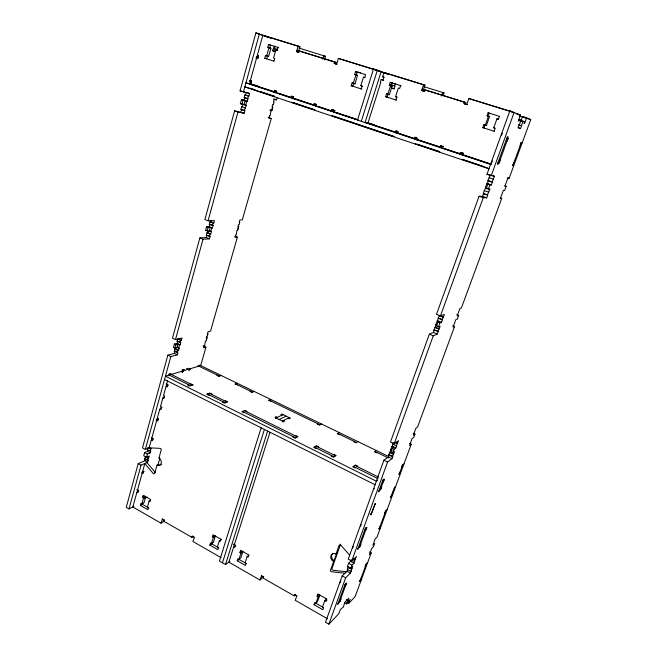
<?xml version="1.0" encoding="UTF-8"?>
<svg xmlns="http://www.w3.org/2000/svg" width="657" height="657" viewBox="0 0 657 657"><rect width="100%" height="100%" fill="white"/><g stroke="black" fill="none" stroke-linecap="round" stroke-linejoin="round"><path stroke-width="0.99" d="M141.649 472.687L143.136 473.516L143.711 471.447L142.774 470.929L144.827 463.505L153.171 473.426A1.191 0.944 67.6 0 0 154.756 473.196L157.007 465.164A3.999 3.186 68.1 0 0 161.154 463.39A3.999 3.186 68.1 0 0 158.969 458.175L161.269 449.495A1.207 0.961 68.7 0 0 160.177 448.37L149.147 447.828L151.225 440.28L152.982 439.566M146.823 459.432L148.219 460.196L147.513 460.5L144.721 458.972L145.427 458.668L144.852 460.738L138.208 463.637L126.267 507.327L129.018 508.912L133.905 506.448M176.988 347.068L179.197 348.128L178.581 350.37L175.633 348.949L174.934 349.13L174.319 351.364L177.965 352.604L177.341 354.837L174.401 353.417L167.847 355.15L142.512 447.877L145.345 449.413L149.123 447.836M207.743 235.469L210.076 236.438L209.411 238.852L206.306 237.555L199.876 237.924L172.495 338.15L175.485 339.579L181.997 338.01L181.373 340.269L180.683 340.433L177.719 339.028L177.094 341.279L180.749 342.519L180.133 344.769L177.957 344.235L175.871 344.753L174.384 344.046L173.456 347.422L174.943 348.136L177.029 347.602L179.197 348.128M240.905 109.341L244.207 110.483L246.318 105.366L243.008 104.225L242.285 106.853L241.628 106.713L240.905 109.341L244.864 110.614L244.141 113.234L234.598 110.861L204.902 219.528L208.072 220.818L214.445 220.653L213.771 223.093L209.961 221.828L209.287 224.267L213.098 225.523L212.425 227.954L206.569 226.772L205.567 230.426L211.414 231.601L210.749 234.023L206.955 232.759L206.29 235.181L210.076 236.438M246.318 105.366L240.355 103.658L241.448 99.692L247.41 101.416L248.215 95.979L248.872 96.136L249.603 93.491L240.06 90.88L255.91 32.85L271.694 38.484M129.018 508.912L141.017 465.181L147.644 462.265L148.219 460.196M145.345 449.413L170.812 356.595L177.341 354.837M175.485 339.579L203.013 239.247L209.411 238.852M208.072 220.818L237.924 112.027L244.141 113.234M243.41 92.013L259.359 33.909M147.866 447.524L147.291 449.618L150.1 451.129L150.806 450.833L150.231 452.919L147.423 451.4L144.597 452.591L143.735 455.728L146.544 457.256L149.369 456.04L147.513 460.5M174.943 348.136L175.871 344.753M207.127 231.075L208.138 227.421M242.014 104.233L243.106 100.266M144.721 458.972L145.287 456.902L145.994 456.599M247.484 98.632L244.166 97.499L244.889 94.854L245.546 95.01L246.276 92.366L249.603 93.491M147.423 451.4L147.809 450.012M174.401 353.417L175.017 351.183L177.226 352.251M175.633 348.949L176.043 347.463M174.384 344.046L177.176 343.356L177.792 341.106L177.094 341.279M206.306 237.555L206.963 235.14L206.29 235.181M206.955 232.759L207.628 232.726L208.072 231.116M206.569 226.772L209.296 226.673L209.969 224.242L213.098 225.523M209.961 221.828L210.634 221.811L211.086 220.185M240.848 112.084L241.571 109.473M247.41 101.416L244.1 100.283L244.823 97.647L244.166 97.499M138.709 491.28L136.935 492.134L132.845 506.982L160.99 523.153L163.043 522.003L163.741 519.572M146.544 457.256L147.406 454.118L150.231 452.919M158.6 418.64L157.286 418.279L159.807 409.13L161.565 408.498M164.488 396.697A0.92 0.419 -61.9 0 0 163.946 397.567L162.895 397.92L160.407 406.962L161.721 407.332M164.817 396.122L163.494 395.744L166.057 386.447L168.159 385.782M167.666 380.608L166.361 385.355L167.765 384.903L166.311 384.181M168.98 375.861L169.498 373.964L170.894 373.546L170.59 374.646L169.136 373.923M258.612 55.763L257.306 55.336L262.857 35.207L299.97 46.737L298.368 52.305L296.529 51.648L298.138 46.056M177.029 347.602L177.957 344.235M209.181 230.985L210.183 227.338M244.002 104.66L245.094 100.702M136.935 492.134L137.855 492.651L138.775 490.442M151.225 440.28L152.169 440.781L153.106 438.531M156.128 420.119L157.655 420.923L158.247 418.772M159.807 409.13L160.768 409.623L161.367 407.463M162.895 397.92L163.864 398.413L164.464 396.237M166.057 386.447L167.034 386.94L167.987 384.632M257.692 58.424L258.439 55.697L257.306 55.336M249.619 81.731L251.294 82.289L249.98 81.944L256.936 56.699L258.242 57.118L257.864 58.481L255.877 57.849M150.1 451.129L150.683 449.043L151.381 448.747L149.27 447.614M177.267 352.793L177.891 350.551L178.581 350.37M178.507 348.309L179.435 344.941M180.059 342.691L180.683 340.433M209.402 236.479L210.068 234.056M210.741 231.634L211.743 227.987M212.416 225.548L213.09 223.109M245.661 105.227L246.753 101.268M150.527 500.289L149.131 501.004L147.414 507.114L148.342 507.647L147.776 509.676L140.36 505.438L140.927 503.418L141.855 503.944L143.957 502.868L145.657 496.791L144.737 496.265L142.626 497.316L143.546 497.842L145.657 496.791M142.626 497.316L143.193 495.279L150.642 499.484L150.067 501.529L149.131 501.004M268.968 47.583L270.889 48.257L268.598 56.469L267.456 56.108L266.701 58.826L264.763 58.21L265.527 55.467L266.668 55.829L268.968 47.583L267.818 47.23L268.582 44.471L277.87 47.444M141.855 503.944L143.546 497.842M140.36 505.438L142.479 504.371L142.848 503.024M270.889 48.257L269.748 47.895L270.512 45.152L268.582 44.471M182.186 372.642L182.942 369.94M274.248 46.516L272.433 50.564L275.694 51.689M182.539 369.916L183.968 370.622L184.272 369.538L182.12 370.039M272.376 50.655L274.018 51.221L274.815 45.99M157.007 465.164L158.058 464.696L159.791 458.487M277.812 47.345L277.04 50.104L275.883 49.743L273.558 58.013L274.708 58.383L273.936 61.126M278.133 47.025L277.468 49.406L274.15 48.372M188.994 370.573L189.446 368.971L200.697 365.588L205.961 347.151L203.136 345.812M188.116 386.357L188.584 384.69L187.902 384.92L189.898 385.905L193.289 384.78L190.629 384.017M273.895 92.358L274.404 90.551L276.301 91.044L275.784 92.834M205.961 347.151L203.465 347.824L204.072 345.689L204.705 345.525L205.288 341.418L205.92 341.254L206.832 338.051L206.208 338.207L206.815 336.055L207.44 335.908L208.055 333.756L207.431 333.912L208.039 331.76L210.527 331.161L237.374 237.144L234.943 237.292L235.592 234.992L236.208 234.96L236.906 230.393L237.514 230.361L238.499 226.911L237.891 226.936L238.548 224.62L239.156 224.595L239.821 222.288L239.214 222.304L239.871 219.988L242.293 219.923L271.251 118.515L268.894 118.055L269.6 115.575L270.191 115.698L271.021 110.606L271.612 110.729L272.671 106.992L272.08 106.861L272.795 104.364L273.386 104.496L274.092 101.999L273.509 101.86L274.224 99.355L276.564 99.913L277.106 98M206.364 340.112L207.275 336.91M237.842 229.671L238.82 226.23M271.612 110.729L270.019 110.187L271.784 110.557L272.844 106.845M160.99 523.153L162.501 518.89M193.511 536.26L191.86 537.278L163.749 521.182L164.39 519.974M334.61 61.914L334.183 63.327L335.883 63.951L336.31 62.546L334.61 61.914L299.296 50.983L298.894 52.379L296.529 51.648M290.969 97.556L291.363 96.193L293.203 96.661L292.808 98.016L290.969 97.556L276.318 92.67L276.704 91.315L274.404 90.551M293.17 98.788L293.695 96.973L291.363 96.193M322.809 59.212L323.844 55.722L325.461 56.33L324.427 59.812M313.603 105.605L314.153 103.773L315.91 104.217L315.368 106.04M191.86 537.278L192.501 536.046M221.146 557.711L192.879 541.475L194.447 537.163M376.305 70.085L338.347 58.416L336.63 64.09L334.183 63.327M314.153 103.773L316.534 104.57L316.124 105.941L331.35 111.017L331.777 109.637L335.086 110.59M331.35 111.017L333.05 111.427L333.469 110.056M333.641 112.281L334.199 110.442L331.777 109.637M375.155 504.108L375.213 503.5L370.877 514.948L375.155 504.108L374.424 504.724M221.278 539.545L219.372 540.793L217.426 547.035L218.428 547.61L217.779 549.679L209.829 545.138L210.462 543.068L211.455 543.635L213.377 542.378L215.299 536.161L214.305 535.603L212.383 536.835L213.377 537.401L215.299 536.161M212.383 536.835L213.024 534.757L221.023 539.274L220.374 541.36L219.372 540.793M354.706 74.381L357.572 75.35L354.961 83.833L353.721 83.439L352.85 86.256L351.216 85.73L352.086 82.897L353.326 83.291L355.954 74.775L354.706 74.381L355.585 71.531L365.612 74.652L364.725 77.51L363.469 77.124L360.808 85.665L362.409 86.198M211.455 543.635L213.377 537.401M209.829 545.138L211.759 543.873L212.178 542.501M361.178 88.9L362.064 86.059L360.808 85.665M390.849 497.152L390.775 497.735L394.939 486.87L390.849 497.152L391.506 496.593L390.66 496.166M261.149 427.822L219.438 561.053L225.499 564.544L229.802 561.48M357.531 120.026L373.513 68.993L389.125 74.471M222.46 562.794L264.393 429.44M361.293 121.274L377.364 70.176L387.104 73.995M225.499 564.544L267.645 431.066M381.232 71.367L365.07 122.539L367.895 123.196L380.781 82.527L380.263 82.347L381.175 79.464L382.965 80.055L383.885 77.173L382.604 76.77L383.975 72.442L424.972 85.18L423.042 91.003L421.663 90.477L423.601 84.622M233.744 545.187L235.034 542.657L269.953 432.421M235.576 545.573L233.703 546.862L228.866 562.146L259.926 579.991L261.708 578.562L262.537 576.058M275.57 418.558L276.096 416.891L277.155 417.409M233.703 546.862L234.721 547.437L235.699 545.121M281.475 415.791L282.001 414.14L290.369 418.23L289.261 418.764L288.209 418.254M248.954 555.19L247.131 556.52L245.094 562.811L246.12 563.402L245.447 565.488L237.267 560.815L237.941 558.729L238.959 559.312L240.807 557.982L242.811 551.724L241.792 551.141L239.945 552.455L240.971 553.03L242.811 551.724M239.945 552.455L240.618 550.352L248.839 555.001L248.157 557.103L247.131 556.52M389.322 85.205L392.106 86.149L389.355 94.731L388.073 94.329L387.162 97.179L385.651 96.694L386.562 93.828L387.852 94.23L390.611 85.607L389.322 85.205L390.25 82.314L401.123 85.788M238.959 559.312L240.971 553.03M282.962 422.188L283.495 420.521L284.555 421.038L283.413 421.589L274.938 417.425L276.096 416.891M390.513 86.56L391.744 82.872L390.25 82.314M390.644 86.773L391.235 84.942L390.759 84.769L394.931 86.092L394.044 88.851L391.276 87.981M392.393 82.363L391.588 84.876L391.104 84.696M395.259 83.431L394.455 85.919L394.931 86.092M397.05 97.179L395.58 96.686L398.372 88.03L399.67 88.432L400.606 85.541M395.941 99.971L396.869 97.096L395.58 96.686M395.243 132.829L395.859 130.948L397.321 131.285L396.705 133.157M414.411 138.701L414.887 137.28L416.275 137.592L415.807 139.005L414.411 138.701L397.97 133.223L398.429 131.802L395.859 130.948M259.926 579.991L261.601 575.565M295.527 594.577L294.122 595.842L263.046 578.045L263.687 576.756M424.315 91.307L424.808 89.837L464.54 102.139L465.747 102.623L465.238 104.102L464.031 103.625L464.54 102.139M416.867 140.048L417.507 138.151L414.887 137.28M441.578 96.037L442.81 92.391L444.009 92.875L443.089 95.602M333.386 561.431A4.459 3.712 53.9 0 1 330.939 555.699A4.459 3.712 53.9 0 1 336.006 554.065L336.786 553.366L330.331 570.481A1.33 1.1 53.7 0 0 331.596 571.754L344.958 573.249M439.829 147.702L440.477 145.788L443.557 146.659M441.126 147.973L441.775 146.068M294.122 595.842L294.763 594.528M327.457 618.787L295.174 600.243L296.923 595.759M466.79 104.479L468.843 98.534L511.663 111.698M440.477 145.788L443.163 146.683L442.67 148.121L459.793 153.828L460.302 152.383L463.325 153.237M459.793 153.828L461.009 154.075L461.518 152.629M462.356 155.216L463.029 153.286L460.302 152.383M462.52 154.74L463.029 153.286M326.406 598.979L324.813 600.539L322.521 606.961L323.622 607.594L322.858 609.729L314.046 604.695L314.802 602.559L315.902 603.192L317.52 601.631L319.787 595.242L318.686 594.618L317.076 596.154L318.177 596.778L319.787 595.242M317.076 596.154L317.832 594.002L326.693 599.012L325.921 601.163L324.813 600.539M483.897 124.674L485.022 125.052L483.979 128L482.846 127.639L483.897 124.674L486.418 125.495L489.564 116.609L487.051 115.747L488.11 112.758L499.55 116.412M487.051 115.747L488.167 116.174L489.219 113.201L488.11 112.758M315.902 603.192L318.177 596.778M488.463 116.182L485.293 125.117L486.418 125.495M336.006 554.065L339.045 545.507A1.339 1.125 54 0 1 340.999 545.335L349.639 555.116M340.605 544.144L331.957 568.445A1.33 1.1 53.7 0 0 333.173 570.301L346.494 571.779M494.82 128.156L493.736 127.787L496.938 118.835L498.351 119.278L499.427 116.281M494.08 131.211L495.148 128.238L493.736 127.787M328.861 624.15L345.648 577.79L350.411 573.159L351.208 570.958L350.707 571.45L347.29 569.586L347.799 569.102L347.003 571.294L342.207 575.893L325.502 622.212L328.861 624.15L338.774 613.761L340.301 609.556L343.414 606.969L344.826 602.255L348.744 598.207L346.354 603.898L344.728 602.986M351.709 561.037L387.564 462.011L391.983 458.693L392.853 456.303L392.385 456.648L388.755 454.899L389.223 454.554L388.361 456.944L383.902 460.228L348.235 559.156L351.709 561.037L356.431 556.586L354.312 561.505L351.741 560.109M435.106 330.159L438.194 331.448L437.25 334.06L433.39 332.442L429.349 334.167L390.472 442.021L394.167 443.779L398.528 440.675L396.311 445.84L392.656 444.099L393.239 442.489M486.722 197.831L482.599 196.394L479.076 196.238L436.519 314.276L443.434 317.035L444.387 314.399L440.469 315.886L483.256 197.7L486.722 197.831L487.757 194.981L483.256 193.528L484.291 190.661L485.695 187.828L489.843 189.257L487.395 194.965L483.256 193.528M490.377 174.893L487.921 180.618L492.085 182.038L494.549 176.298L486.936 174.425L509.848 110.885L520.492 115.041L518.34 120.954L518.981 121.216L519.515 119.746L521.091 120.412L518.118 127.581L520.631 128.542L522.964 121.2L524.491 121.849L523.966 123.278L524.565 123.532L526.668 117.8L522.545 116.527L520.804 121.299M340.195 582.693L340.786 581.051M352.71 547.987L353.252 546.484M360.594 526.117L361.145 524.598M374.005 488.948L374.219 488.356M491.551 163.051L492.339 160.85M501.48 135.506L502.285 133.272M351.117 559.912L350.583 561.382L348.555 563.295L347.356 566.621L350.789 568.494L352.809 566.556L350.707 571.45M347.29 569.586L348.596 566.901L352.004 568.757M388.755 454.899L390.956 449.766L390.488 450.111L392.303 450.981M390.488 450.111L393.124 443.762L392.656 444.099M438.194 331.448L433.907 330.019L435.271 327.235L439.147 328.837L440.091 326.225L438.408 326.923L436.462 326.118L437.891 322.168L439.155 321.659L437.217 320.862L435.796 324.796L437.086 325.33M437.891 322.168L439.837 322.973L441.52 322.291L442.473 319.663L438.162 318.234L439.541 315.442M486.878 183.492L488.964 184.206L487.864 184.1L486.295 188.428L487.395 188.518L485.326 187.803L486.878 183.492L491.403 184.954L492.446 182.071L487.921 180.618M433.39 332.442L434.334 329.839L433.907 330.019M435.271 327.235L436.215 324.624L435.796 324.796M437.217 320.862L438.589 318.07L438.162 318.234M482.599 196.394L483.626 193.544M487.248 183.525L488.291 180.659M391.786 446.505L393.609 447.376L392.204 448.386L390.89 452.008L392.722 452.887L394.586 451.515L392.385 456.648M394.167 443.779L433.25 335.809L437.25 334.06M491.165 175.854L514.201 112.224M350.789 568.494L351.996 565.168L354.008 563.238L354.813 561.029L354.312 561.505M392.722 452.887L394.036 449.265L395.9 447.91L396.771 445.503L396.311 445.84M438.408 326.923L439.837 322.973M486.295 188.428L488.381 189.15L489.95 184.814L491.403 184.954M339.184 602.272L337.764 604.407L345.122 584.106L346.149 583.096L345.754 584.188M359.149 547.281L357.737 549.326L365.415 528.179L366.401 527.3L365.982 528.442M379.951 489.966L378.563 491.921L382.974 479.758L383.934 478.994L383.499 480.177M498.671 162.854L498.146 164.316L497.431 164.184L507.45 136.574L508.132 136.796L507.59 138.282M339.702 601.746L346.255 583.687M359.642 546.821L366.475 527.998M380.428 489.572L383.975 479.799M437.776 331.629L439.147 328.837M442.054 319.836L443.434 317.035M499.024 162.928L507.935 138.389M346.995 602.559L348.604 603.463L350.107 599.348L346.354 603.898M359.987 581.075L366.327 563.837M379.253 528.68L385.848 510.752M399.3 474.19L402.716 464.893M512.805 165.605L521.272 142.585M369.579 552.077L371.205 552.939L355.117 596.638L348.604 603.463M409.5 443.426L411.225 444.239L377.011 537.171L375.221 538.863L372.88 545.22L374.679 543.503L373.521 546.657L371.714 548.381L369.398 554.697L371.205 552.939M413.245 433.218L414.978 434.031L413.721 437.439L412.062 438.662L409.549 445.495L411.225 444.239M452.755 325.708L454.578 326.463L417.499 427.181L415.856 428.348L413.327 435.23L414.978 434.031M456.82 314.629L458.66 315.376L457.297 319.08L455.81 319.704L453.084 327.12L454.578 326.463M500.158 197.88L501.718 198.422L461.403 307.944L459.925 308.503L457.173 315.976L458.66 315.376M504.855 185.906L506.161 186.35L504.683 190.382L503.393 190.284L500.42 198.373L501.718 198.422M506.161 186.35L504.888 186.227L507.886 178.08L509.15 178.244L530.733 119.615L526.668 117.8M338.158 603.323L340.211 601.229L340.999 599.077L340.482 599.595M361.358 579.671L359.519 581.544L360.742 579.022M345.467 585.872L346.765 583.186L344.728 585.206M365.563 565.915L365.103 566.367L365.867 564.289L367.69 562.482M325.921 601.163L326.981 600.128M314.046 604.695L315.672 603.134L323.572 607.643M358.147 548.201L360.143 546.361L360.956 544.119L360.463 544.571M380.592 527.448L378.81 529.09L380.107 526.356M365.653 530.273L366.967 527.563L364.996 529.32M384.986 513.092L384.55 513.487L385.413 511.146L387.162 509.577M371.665 513.717L370.934 514.349L370.047 513.897M394.216 488.011L394.865 487.469M378.99 490.754L380.904 489.186L381.758 486.845L381.282 487.231M400.581 473.147L398.873 474.543L400.187 471.783M383.121 482.148L384.452 479.421L382.546 480.94M401.895 467.135L401.468 467.472L402.289 465.238L403.989 463.883M377.644 480.168L376.346 481.187L165.433 376.198L169.194 375.065M237.267 560.815L239.123 559.485L246.457 563.665M355.651 467.595L355.141 467.956L352.801 466.79L355.355 465.016L357.687 466.166L357.178 466.519M377.151 452.517L376.691 452.829L374.465 451.753L376.28 450.488M357.958 441.627L356.061 442.834L353.868 441.775L354.345 441.471M331.711 455.712L331.169 456.048L333.469 457.19L336.129 455.498L333.846 454.365L333.313 454.701M316.543 448.189L315.992 448.509L313.734 447.392L316.502 445.783L318.752 446.891L318.202 447.212M339.891 434.474L339.398 434.762L337.246 433.719L339.226 432.569M321.519 424.003L319.466 425.104L317.356 424.077L317.873 423.806M293.465 436.733L292.882 437.036L295.1 438.137L297.966 436.601L295.765 435.517L295.19 435.821M144.737 498.425L147.291 497.144M282.346 421.071L289.318 417.712M279.168 419.503L286.181 416.177M275.997 417.951L283.044 414.649M282.001 414.14L280.876 414.666L281.919 415.175M144.064 471.291L142.495 471.964L137.214 491.116L138.635 490.434L137.256 489.654M158.969 458.175L159.487 457.945M244.568 412.473L243.936 412.736L241.833 411.693L244.979 410.37L247.073 411.405L246.449 411.668M271.127 401.164L268.549 400.425L270.799 399.481M254.21 391.457L251.902 392.36L249.923 391.4L250.498 391.178M223.035 401.788L222.386 402.035L224.448 403.061L227.683 401.805L225.622 400.786L224.981 401.033M209.386 395.013L208.721 395.251L206.684 394.241L210.002 393.05L212.022 394.052L211.365 394.29M237.415 384.838L234.869 384.107L237.243 383.253M221.187 375.492L218.756 376.305L216.843 375.377L217.451 375.172M170.59 374.646L181.299 371.427L182.268 371.895L183.599 371.492L182.005 370.704M183.968 370.622L186.834 369.76L187.138 368.684L188.444 368.29M174.319 351.364L175.017 351.183M205.567 230.426L207.39 230.344M209.287 224.267L209.969 224.242M488.381 189.15L489.843 189.257M486.936 174.425L489.514 174.77M435.41 150.552L435.846 150.634M437.16 150.888L437.595 150.979M497.965 162.714L499.377 162.993L500.092 160.004M513.733 165.786L512.493 165.548L513.897 162.632M466.454 155.881L462.117 154.658L491.535 164.406M244.207 110.483L244.864 110.614M417.762 144.63L418.222 144.721M419.601 145L420.061 145.09M439.057 146.7L421.958 141.058M390.948 135.638L391.449 135.744M240.355 103.658L242.129 104.036M421.03 140.746L421.482 140.844L416.563 139.473L441.718 147.587L439.944 146.996M241.448 99.692L244.1 100.283M397.97 133.223L399.423 133.552M334.372 116.65L334.939 116.782M332.516 115.969L334.208 116.363M369.464 123.565L374.211 124.674M312.904 109.349L314.867 109.818M366.68 122.547L370.515 123.442M309.546 108.323L310.145 108.462M311.911 108.881L312.502 109.021M240.06 90.88L244.503 91.939M294.558 103.009L291.503 102.27L312.518 109.259M293.835 103.05L294.451 103.198M296.274 103.642L296.874 103.781M337.887 113.045L338.445 113.176M272.236 95.807L274.601 96.39M260.665 92.202L261.913 92.514M269.945 95.035L270.585 95.191M272.491 95.659L273.115 95.815M294.977 98.755L292.685 98.18L316.083 105.728L313.718 104.939M258.045 85.944L251.459 84.244L273.632 91.627M251.582 83.792L249.611 83.283L250.728 83.653L251.467 80.975L249.676 80.376M520.163 145.599L520.968 142.495L522.167 142.873M506.859 141.354L508.272 138.496L506.908 138.069M264.804 35.93L299.97 46.737M377.857 70.693L338.347 58.416M385.495 73.042L424.972 85.18M512.682 112.142L468.843 98.534M516.254 113.735L520.492 115.041M298.878 48.027L325.461 56.33M423.905 86.675L444.009 92.875M519.087 115.903L525.805 117.973M526.684 118.367L530.733 119.615M336.31 62.546L299.296 50.983M465.747 102.623L424.808 89.837M518.578 119.631L521.091 120.412M519.638 120.165L522.964 121.2M520.36 120.568L524.491 121.849M335.144 63.614L337.057 64.205M465.082 103.839L467.16 104.578M421.663 90.477L424.808 91.553M464.031 103.625L467.07 104.668M358.09 72.098L360.414 72.82M518.373 124.625L521.683 125.659M357.572 75.35L356.332 74.964L357.211 72.13L355.585 71.531M390.825 85.747L392.106 86.149M488.167 116.174L489.564 116.609M518.151 127.762L520.631 128.542M264.763 58.21L274.01 61.158M351.216 85.73L361.876 89.13M385.651 96.694L396.483 100.151M482.846 127.639L494.228 131.269M256.55 56.584L258.242 57.118M265.527 55.467L268.598 56.469M352.086 82.897L354.961 83.833M249.988 80.392L251.664 80.951M386.562 93.828L389.355 94.731M274.265 91.791L276.54 92.547L245.94 82.815L490.557 164.381M278.198 93.154L292.808 98.016M295.74 98.944L297.293 99.462M298.385 99.88L313.134 104.791M317.881 106.377L333.05 111.427M356.373 119.204L333.214 111.69L358.279 119.993M366.663 122.629L397.345 132.804L366.918 122.867M400.392 133.872L415.807 139.005M443.951 148.392L461.009 154.075M467.423 156.21L490.689 163.963M250.35 88.235L255.162 89.853M260.681 91.701L274.766 96.423M293.95 102.862L314.276 109.678M334.766 116.494L394.512 136.582M416.99 144.129L439.82 151.783L415.134 143.752M462.216 159.298L482.402 166.065M272.869 95.963L244.831 86.855L488.964 168.8M331.949 115.837L394.011 136.599M461.97 159.396L488.036 168.143M273.386 98.846L276.564 99.913M507.574 177.719L509.15 178.244M492.873 175.739L494.549 176.298M244.889 94.854L248.872 96.136M488.964 177.727L493.497 179.189M244.823 97.647L248.141 98.78M487.864 184.1L489.95 184.814M270.208 110.015L271.784 110.557M241.628 106.713L245.587 107.994M484.291 190.661L488.8 192.123M268.097 117.422L271.251 118.515M267.818 47.23L269.748 47.895M275.883 49.743L277.78 50.408M234.598 110.861L237.924 112.027M479.076 196.238L483.256 197.7M392.139 88.169L394.044 88.851M363.469 77.124L365.062 77.69M296.931 50.252L298.763 50.918M255.91 32.85L267.366 37.096M381.175 79.464L383.721 80.409M382.604 76.77L384.131 77.354M496.938 118.835L498.006 119.245M422.147 89.015L423.519 89.549M373.513 68.993L379.771 71.441M210.634 221.811L213.771 223.093M439.114 315.598L443.015 317.2M439.369 318.39L441.701 319.351M235.14 236.224L237.374 237.144M209.296 226.673L212.425 227.954M437.636 320.698L441.52 322.291M209.854 230.952L211.414 231.601M207.628 232.726L210.749 234.023M434.852 327.408L438.72 329.017M199.876 237.924L203.013 239.247M429.349 334.167L433.25 335.809M509.848 110.885L512.591 112.109M522.545 116.527L525.855 117.997M178.408 338.856L181.373 340.269M395.826 442.227L397.649 443.089M395.358 442.555L397.189 443.426M178.532 341.459L180.749 342.519M177.176 343.356L180.133 344.769M392.254 446.169L395.9 447.91M392.204 448.386L394.036 449.265M390.094 452.164L393.715 453.913M174.934 349.13L177.891 350.551M389.617 452.509L393.256 454.258M390.135 454.989L391.942 455.868M199.687 365.095L388.887 456.582M388.361 456.944L391.983 458.693M197.806 365.662L219.364 376.1M235.461 383.893L252.477 392.139M269.115 400.187L319.984 424.824M337.739 433.431L356.537 442.531M374.917 451.433L388.369 457.945M167.847 355.15L170.812 356.595M383.902 460.228L387.564 462.011M189.446 368.971L190.399 369.439L189.101 369.834L186.719 368.667M171.066 374.326L192.616 385.002M209.345 393.288L227.035 402.051M244.355 410.633L297.399 436.905M315.951 446.103L335.604 455.835M354.846 465.37L378.514 477.089M168.849 374.901L190.579 385.684M207.349 394.003L225.096 402.807M242.466 411.43L295.675 437.833M314.292 447.064L334.002 456.853M353.31 466.429L378.054 478.707M164.521 379.532L375.065 484.743M166.081 383.959L167.634 384.739M163.223 397.198L163.946 397.567M156.678 419.15L158.107 419.897L158.403 418.821L156.99 419.347L151.512 439.221L152.925 438.654L151.512 437.899M151.241 437.866L152.752 438.671M148.572 447.902L150.683 449.043M353.4 558.36L355.117 559.279M350.583 561.382L354.008 563.238M144.597 452.591L147.406 454.118M348.555 563.295L351.996 565.168M146.692 456.976L148.794 458.118M145.287 456.902L148.088 458.422M348.087 567.385L351.503 569.241M144.852 460.738L147.644 462.265M347.003 571.294L350.411 573.159M138.208 463.637L141.017 465.181M342.207 575.893L345.648 577.79M142.232 471.586L143.62 472.358M346.354 599.373L347.98 600.284M136.943 489.785L138.422 490.615M233.35 544.185L235.387 545.335M142.479 504.371L149.049 508.116M211.759 543.873L218.806 547.897M162.156 519.079L164.045 520.163M192.173 536.252L194.119 537.369M261.305 575.803L263.391 576.994M294.484 594.782L296.644 596.014M146.946 462.569L155.274 472.457M161.499 464.22A3.991 3.186 68.1 0 1 158.058 464.696M334.175 560.717A4.451 3.712 53.9 0 1 332.606 553.67M161.967 407.094A0.92 0.419 -61.6 0 1 161.458 407.11"/></g></svg>
